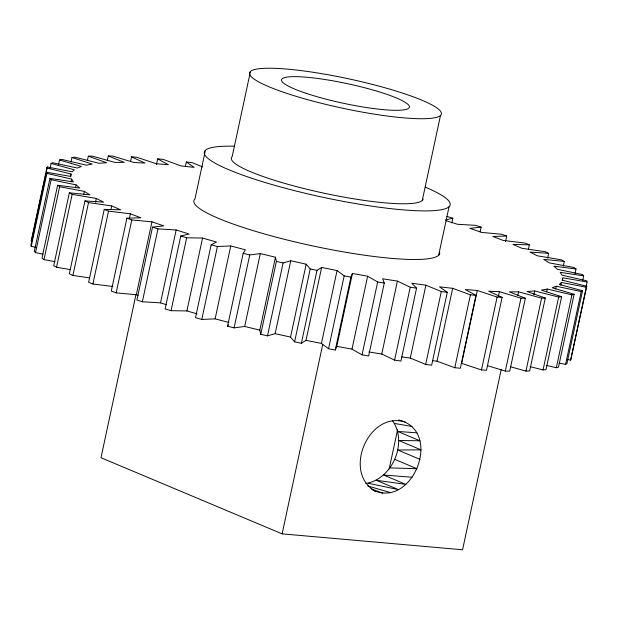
<?xml version="1.0" encoding="UTF-8"?>
<svg xmlns="http://www.w3.org/2000/svg" width="618" height="618" viewBox="0 0 618 618"><rect width="100%" height="100%" fill="white"/><g stroke="black" fill="none" stroke-linecap="round" stroke-linejoin="round"><path stroke-width="0.93" d="M31.727 239.892L31.224 240.865L46.852 167.972L71.047 174.021L70.861 176.447L46.528 172.252L30.9 245.145L31.248 246.304L35.836 247.354M372.816 490.066C413.179 509.286 443.454 430.599 398.649 419.977M32.128 238.023L37.335 213.728M37.737 211.858L44.751 179.15M45.153 177.281L45.948 173.542M46.35 171.673L47.354 166.999L72.198 171.796L74.314 169.796L51.085 163.469L50.081 168.142M31.248 246.304L46.875 173.411L46.528 172.252M46.875 173.411L71.649 179.081L73.403 181.901L49.958 178.37L34.338 251.263L35.527 252.584L42.92 254.129M35.527 252.584L51.155 179.691L49.958 178.37M58.509 164.643L59.506 159.977L61.676 159.405L86.358 165.168L92.221 164.102L71.989 157.536L70.985 162.21M51.155 179.691L76.122 184.906L79.784 188.073L57.605 185.261L41.978 258.154L43.994 259.614L55.002 261.684M43.994 259.614L59.622 186.721L57.605 185.261M70.444 176.825L71.047 174.021M71.047 181.885L71.649 179.081M59.622 186.721L84.388 191.387L89.904 194.855L69.332 192.808L53.712 265.701L56.524 267.277L70.467 269.618M56.524 267.277L72.151 194.384L69.332 192.808M75.52 187.71L76.122 184.906M87.532 159.931L88.335 156.192L92.036 156.06L115.002 162.426L124.233 162.379L108.281 155.968L107.277 160.641M83.785 194.191L84.388 191.387M72.151 194.384L96.323 198.44L103.6 202.14L84.967 200.904L69.34 273.797L72.909 275.458L89.61 277.891M72.909 275.458L88.536 202.573L84.967 200.904M95.52 202.179L96.323 198.44M88.536 202.573L111.727 205.941L120.664 209.826L104.257 209.402L88.637 282.295L92.893 284.033L112.847 286.443M92.893 284.033L108.521 211.14L104.257 209.402M110.931 209.68L111.727 205.941M130.514 161.545L131.518 156.872L136.516 157.181L156.331 163.755L168.351 164.72L157.675 158.872L156.47 164.481M108.521 211.14L130.375 213.782L140.819 217.783L126.899 218.185L111.279 291.078L116.161 292.855L136.331 294.716L138.146 295.342M129.371 218.455L130.375 213.782M116.161 292.855L131.788 219.962L126.899 218.185M135.991 294.492L100.997 457.729L282.117 533.859L462.573 549.773L501.213 369.549M136.331 294.716L151.958 221.823L131.788 219.962M151.958 221.823L163.747 225.887L152.538 227.115L136.91 300L142.349 301.785L160.518 302.851L166.559 304.744M142.349 301.785L157.976 228.899L176.145 229.958L189.093 234.013L180.765 236.037L165.137 308.93L171.039 310.692L186.914 310.931L197.111 313.859M185.338 166.628L186.342 161.962L192.322 162.696L202.596 166.937M160.518 302.851L176.145 229.958M171.039 310.692L186.667 237.806L202.542 238.046L216.447 242.032L211.14 244.821L195.512 317.714L201.785 319.436L215.126 318.849L228.845 322.457M205.392 150.352L194.971 198.942A125.724 19.235 12.1 0 0 307.957 244.875A125.724 19.235 12.1 0 0 439.807 252.971M186.914 310.931L202.542 238.046M250.429 71.51L232.198 156.547A98.069 15.002 12.1 0 0 319.066 192.098A98.069 15.002 12.1 0 0 423.121 199.081M201.785 319.436L217.412 246.543L230.746 245.956L245.392 249.811L243.183 253.326L227.555 326.211L234.098 327.864L244.682 326.466L259.83 330.12L260.757 334.307L267.47 335.86L275.141 333.666L290.545 337.073L294.593 341.854L301.375 343.284L306.003 340.333L321.437 343.43L328.537 348.745L335.273 350.027L336.787 346.366L352.414 273.473L367.633 276.223L377.675 281.978L384.265 283.098L368.637 355.983L362.048 354.863L352.005 349.116L336.787 346.366M215.126 318.849L230.746 245.956M234.098 327.864L249.726 254.971L260.309 253.573L275.458 257.235L276.385 261.414L260.757 334.307M244.682 326.466L260.309 253.573M259.83 330.12L275.458 257.235M267.47 335.86L283.098 262.967L290.761 260.773L306.173 264.18L310.221 268.961L317.003 270.39L321.63 267.439L337.065 270.545L344.164 275.852L350.9 277.142L352.414 273.473M275.141 333.666L290.761 260.773M290.545 337.073L306.173 264.18M294.593 341.854L310.221 268.961M301.375 343.284L317.003 270.39M306.003 340.333L321.63 267.439M321.437 343.43L337.065 270.545M282.117 533.859L322.781 344.203M328.537 348.745L344.164 275.852M335.273 350.027L350.9 277.142M352.005 349.116L367.633 276.223M362.048 354.863L377.675 281.978M401.831 356.918L410.267 358.069L425.678 364.435L431.658 365.168L447.285 292.283L441.306 291.541L425.895 285.176L411.827 283.26L416.563 288.166L400.935 361.059L394.601 360.124L381.769 354.014L397.397 281.12L382.642 278.772L384.265 283.098M422.264 200.502L440.495 115.458A98.069 15.002 12.1 0 0 309.332 71.719A98.069 15.002 12.1 0 0 286.559 93.272A98.069 15.002 12.1 0 0 440.495 115.458M394.601 360.124L410.228 287.231L397.397 281.12M410.267 358.069L425.895 285.176M389.17 469L397.637 429.533M438.649 255.296L449.07 206.698M451.858 222.874L452.863 218.2L446.961 216.431M425.678 364.435L441.306 291.541M477.297 290.483L461.669 363.376L481.484 369.95L486.482 370.259L502.11 297.366L497.111 297.057L477.297 290.483L465.277 289.525L475.953 295.365L460.325 368.251L454.794 367.725L437.042 361.206L452.67 288.312L439.522 286.86L447.285 292.283M480.086 231.796L481.09 227.123L475.651 225.338L457.482 224.28L446.266 220.765M454.794 367.725L470.422 294.832L452.67 288.312M505.524 241.653L506.721 236.053L501.839 234.276L481.669 232.414L469.881 228.351L481.09 227.123M481.484 369.95L497.111 297.057M498.402 296.331L499.398 291.657L520.966 298.177L525.346 298.27L509.719 371.163L505.339 371.07L487.37 365.632M517.822 295.551L518.626 291.812L541.592 298.177L545.292 298.046L529.665 370.939L525.964 371.07L510.344 366.737M528.367 249.502L529.363 244.836L525.107 243.098L503.253 240.456L492.809 236.455L506.721 236.053M505.339 371.07L520.966 298.177M533.859 294.686L534.663 290.947L558.68 297.057L561.638 296.702L546.011 369.595L543.052 369.95L530.12 366.659M547.656 258.007L548.66 253.334L545.091 251.673L521.901 248.297L512.963 244.411L529.363 244.836M525.964 371.07L541.592 298.177M546.667 291.874L547.27 289.07L571.951 294.84L574.122 294.261L558.494 367.154L556.324 367.725L546.266 365.377M555.636 289.023L556.239 286.227L581.198 291.549L582.542 290.769L566.915 363.654L565.57 364.435L559.097 363.06M563.292 266.095L564.288 261.429L561.476 259.854L537.305 255.798L530.02 252.098L548.66 253.334M560.827 285.246L561.43 282.441L586.273 287.239L586.776 286.265L562.581 280.217L562.766 277.791L587.1 281.986L586.096 286.659M543.052 369.95L558.68 297.057M562.164 280.587L562.565 278.726M575.018 273.65L576.022 268.977L574.006 267.517L549.24 262.851L543.724 259.39L564.288 261.429M556.324 367.725L571.951 294.84M582.666 280.533L583.662 275.867L582.473 274.546L557.506 269.332L553.844 266.165L576.022 268.977M565.57 364.435L581.198 291.549M567.888 359.599L570.646 360.132L586.273 287.239M586.776 286.265L570.646 360.132M365.748 483.477C392.314 479.305 408.05 442.774 392.484 420.665M46.852 167.972L47.354 166.999M227.555 326.211L228.436 324.813M561.43 282.441L559.313 284.442L582.542 290.769M51.085 163.469L52.43 162.688L77.389 168.019L81.414 166.474L59.506 159.977M556.239 286.227L552.214 287.764L574.122 294.261M445.462 220L452.863 218.2M547.27 289.07L541.407 290.136L561.638 296.702M71.989 157.536L74.948 157.181L98.965 163.291L106.566 162.735L88.335 156.192M534.663 290.947L527.054 291.503L545.292 298.046M518.626 291.812L509.394 291.858L525.346 298.27M108.281 155.968L112.661 156.06L134.23 162.58L144.936 163.044L131.518 156.872M389.881 467.88L416.972 468.714L394.709 459.352M499.398 291.657L488.691 291.194L502.11 297.366M416.911 432.839L397.698 431.441L419.962 440.796L398.749 440.487L421.02 449.85L397.729 450.004L420.001 459.367M412.152 477.243L383.585 475.018L405.856 484.381L376.254 480.271L398.525 489.634L368.374 483.291M157.675 158.872L163.206 159.405L180.958 165.925L194.106 167.378L186.342 161.962M470.422 294.832L475.953 295.365M432.345 360.688L437.042 361.206M410.228 287.231L416.563 288.166M583.662 275.867L560.225 272.337L561.978 275.157L586.752 280.827L587.1 281.986M368.861 351.959L381.769 354.014M394.639 423.477L412.059 426.505M276.385 261.414L283.098 262.967M243.183 253.326L249.726 254.971M405.74 422.241C369.07 409.749 341.932 472.492 375.42 491.31M211.14 244.821L217.412 246.543M367.803 485.987L390.646 492.646M180.765 236.037L186.667 237.806M152.538 227.115L157.976 228.899M371.094 488.776L382.766 493.218M425.308 187.169A125.724 19.235 12.1 0 1 408.065 210.251A125.724 19.235 12.1 0 1 240.332 174.268A125.724 19.235 12.1 0 1 234.384 146.211M306.188 93.341A65.377 10.004 12.1 0 0 408.815 108.135A65.377 10.004 12.1 0 0 321.375 78.973A65.377 10.004 12.1 0 0 306.188 93.341"/></g></svg>
